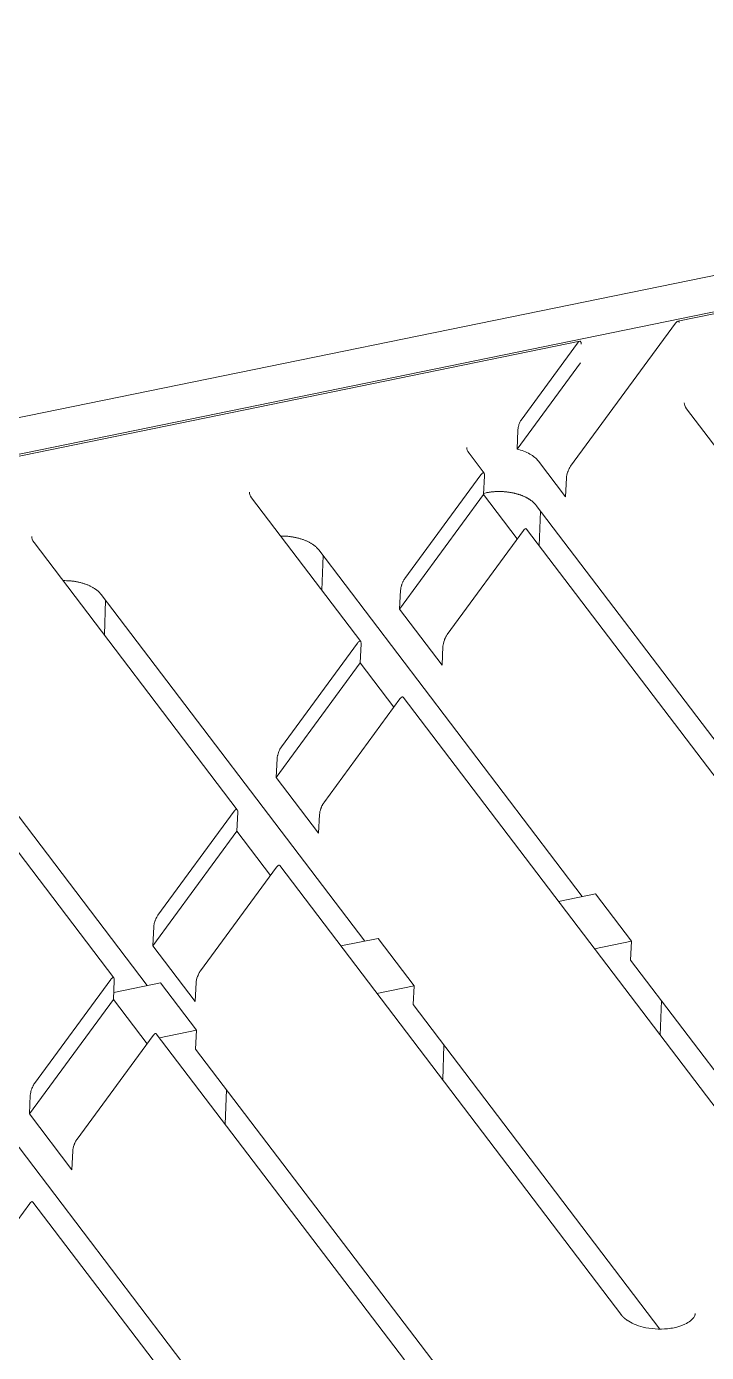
# Model space of a CAD drawing. Header units: millimetres. Extents: x 4267 to 8467, y 166 to 3136.
# Drawn here: x 5020.3 to 5061.4, y 1929.6 to 2009.5 of the extents above; entities that cross this region are included whole.
import ezdxf

# ---------------------------------------------------------------- set-up
doc = ezdxf.new("R2010")
doc.units = ezdxf.units.MM

msp = doc.modelspace()

# ---------------------------------------------------------------- linework, layer by layer
at = {"linetype": 'Continuous', "lineweight": 5}
for p, q in [((4716.615, 1923.888, 326.374), (5135.162, 2009.535, 326.374)), ((4718.065, 1921.983, 326.374), (5136.612, 2007.63, 326.374)), ((5086.291, 1997.217, 326.374), (5059.651, 1991.766, 326.374)), ((5053.179, 1983.017, 326.374), (5059.516, 1991.648, 326.374)), ((5053.723, 1990.553, 326.374), (4979.604, 1975.386, 326.374)), ((5050.184, 1985.795, 326.374), (5053.591, 1990.436, 326.374)), ((5053.765, 1989.255, 326.374), (5049.94, 1984.045, 326.374)), ((5090.029, 1947.246, 326.374), (5060.171, 1986.48, 326.374)), ((5049.94, 1984.045, 326.374), (5049.997, 1985.186, 326.374)), ((5047.957, 1982.593, 326.374), (5047.043, 1983.794, 326.374)), ((5052.866, 1981.171, 326.374), (5051.231, 1983.319, 326.374)), ((5043.167, 1976.237, 326.374), (5047.764, 1982.498, 326.374)), ((5047.982, 1982.441, 326.374), (5047.925, 1981.3, 326.374)), ((5052.923, 1982.312, 326.374), (5052.866, 1981.171, 326.374)), ((5040.508, 1972.445, 326.374), (5033.916, 1981.107, 326.374)), ((5047.925, 1981.3, 326.374), (5042.853, 1974.391, 326.374)), ((5047.925, 1981.3, 326.374), (5049.958, 1978.629, 326.374)), ((5067.01, 1959.746, 326.374), (5051.098, 1980.654, 326.374)), ((5051.359, 1980.31, 326.374), (5051.287, 1978.217, 326.374)), ((5050.327, 1979.13, 326.374), (5045.73, 1972.869, 326.374)), ((5082.526, 1937.171, 326.374), (5050.518, 1979.228, 326.374)), ((5033.059, 1962.298, 326.374), (5020.788, 1978.421, 326.374)), ((5053.882, 1957.06, 326.374), (5037.97, 1977.967, 326.374)), ((5038.232, 1977.624, 326.374), (5038.16, 1975.531, 326.374)), ((5025.609, 1952.15, 326.374), (5007.66, 1975.735, 326.374)), ((5042.853, 1974.391, 326.374), (5042.911, 1975.532, 326.374)), ((5040.754, 1954.373, 326.374), (5024.843, 1975.281, 326.374)), ((5025.104, 1974.937, 326.374), (5025.032, 1972.844, 326.374)), ((5045.416, 1971.024, 326.374), (5042.853, 1974.391, 326.374)), ((5027.627, 1951.687, 326.374), (5011.715, 1972.595, 326.374)), ((5035.718, 1966.089, 326.374), (5040.314, 1972.35, 326.374)), ((5040.533, 1972.294, 326.374), (5040.476, 1971.153, 326.374)), ((5045.473, 1972.165, 326.374), (5045.416, 1971.024, 326.374)), ((5040.476, 1971.153, 326.374), (5035.404, 1964.244, 326.374)), ((5040.476, 1971.153, 326.374), (5042.509, 1968.481, 326.374)), ((5042.877, 1968.983, 326.374), (5038.281, 1962.722, 326.374)), ((5069.398, 1934.484, 326.374), (5043.069, 1969.08, 326.374)), ((5035.404, 1964.244, 326.374), (5035.461, 1965.385, 326.374)), ((5037.967, 1960.876, 326.374), (5035.404, 1964.244, 326.374)), ((5028.269, 1955.942, 326.374), (5032.865, 1962.203, 326.374)), ((5033.084, 1962.146, 326.374), (5033.027, 1961.005, 326.374)), ((5038.024, 1962.017, 326.374), (5037.967, 1960.876, 326.374)), ((5033.027, 1961.005, 326.374), (5027.955, 1954.096, 326.374)), ((5033.027, 1961.005, 326.374), (5035.06, 1958.334, 326.374)), ((5035.428, 1958.835, 326.374), (5030.832, 1952.574, 326.374)), ((5056.27, 1931.798, 326.374), (5035.619, 1958.933, 326.374)), ((5052.441, 1956.765, 326.374), (5054.681, 1957.223, 326.374)), ((5054.681, 1957.223, 326.374), (5056.856, 1954.366, 326.374)), ((5027.955, 1954.096, 326.374), (5028.012, 1955.238, 326.374)), ((5039.314, 1954.079, 326.374), (5041.553, 1954.537, 326.374)), ((5041.553, 1954.537, 326.374), (5043.728, 1951.679, 326.374)), ((5030.518, 1950.729, 326.374), (5027.955, 1954.096, 326.374)), ((5056.856, 1954.366, 326.374), (5054.616, 1953.907, 326.374)), ((5056.799, 1953.227, 326.374), (5056.856, 1954.366, 326.374)), ((5071.69, 1933.661, 326.374), (5056.799, 1953.227, 326.374)), ((5020.819, 1945.794, 326.374), (5025.416, 1952.055, 326.374)), ((5025.635, 1951.999, 326.374), (5025.578, 1950.858, 326.374)), ((5025.598, 1951.272, 326.374), (5028.426, 1951.851, 326.374)), ((5028.426, 1951.851, 326.374), (5030.601, 1948.993, 326.374)), ((5030.575, 1951.87, 326.374), (5030.518, 1950.729, 326.374)), ((5043.728, 1951.679, 326.374), (5041.489, 1951.221, 326.374)), ((5043.671, 1950.541, 326.374), (5043.728, 1951.679, 326.374)), ((5025.578, 1950.858, 326.374), (5020.506, 1943.949, 326.374)), ((5025.578, 1950.858, 326.374), (5027.611, 1948.186, 326.374)), ((5058.562, 1930.974, 326.374), (5043.671, 1950.541, 326.374)), ((5058.584, 1948.693, 326.374), (5058.656, 1950.787, 326.374)), ((5030.601, 1948.993, 326.374), (5028.361, 1948.535, 326.374)), ((5030.544, 1947.855, 326.374), (5030.601, 1948.993, 326.374)), ((5027.979, 1948.688, 326.374), (5023.382, 1942.427, 326.374)), ((5043.143, 1929.112, 326.374), (5028.17, 1948.785, 326.374)), ((5045.435, 1928.288, 326.374), (5030.544, 1947.855, 326.374)), ((5045.457, 1946.007, 326.374), (5045.529, 1948.1, 326.374)), ((5032.307, 1925.602, 326.374), (5017.416, 1945.168, 326.374)), ((5020.506, 1943.949, 326.374), (5020.563, 1945.09, 326.374)), ((5032.329, 1943.321, 326.374), (5032.401, 1945.414, 326.374)), ((5023.069, 1940.581, 326.374), (5020.506, 1943.949, 326.374)), ((5023.126, 1941.722, 326.374), (5023.069, 1940.581, 326.374)), ((5020.529, 1938.54, 326.374), (5015.933, 1932.279, 326.374)), ((5030.015, 1926.426, 326.374), (5020.721, 1938.638, 326.374))]:
    msp.add_line(p, q, dxfattribs=at)
for points in [[(5051.098, 1980.654), (5051.07, 1980.689, 0.00997), (5051.039, 1980.725, 0.009256), (5051.006, 1980.76, 0.008821), (5050.971, 1980.796, 0.00873), (5050.934, 1980.831, 0.008497), (5050.894, 1980.866, 0.008253), (5050.852, 1980.901, 0.007983), (5050.808, 1980.935, 0.007784), (5050.761, 1980.969, 0.007542), (5050.712, 1981.002, 0.007346), (5050.661, 1981.035, 0.00712), (5050.608, 1981.067, 0.006939), (5050.552, 1981.099, 0.006735), (5050.494, 1981.129, 0.006569), (5050.435, 1981.159, 0.006386), (5050.373, 1981.188, 0.006236), (5050.309, 1981.215, 0.006073), (5050.243, 1981.242, 0.005939), (5050.176, 1981.268, 0.005797), (5050.107, 1981.292, 0.005677), (5050.037, 1981.315, 0.005554), (5049.965, 1981.337, 0.005449), (5049.892, 1981.357, 0.005344), (5049.818, 1981.376, 0.005252), (5049.743, 1981.394, 0.005164), (5049.667, 1981.41, 0.005085), (5049.59, 1981.425, 0.005012), (5049.513, 1981.438, 0.004944), (5049.435, 1981.45, 0.004886), (5049.357, 1981.46, 0.00483), (5049.279, 1981.469, 0.004785), (5049.201, 1981.476, 0.004736), (5049.124, 1981.482, 0.004707), (5049.046, 1981.486, 0.004676), (5048.969, 1981.489, 0.004647), (5048.892, 1981.49, 0.004594), (5048.816, 1981.49, 0.004618), (5048.741, 1981.489, 0.004677), (5048.667, 1981.486, 0.004565), (5048.594, 1981.482, 0.004282), (5048.522, 1981.476, 0.00468), (5048.451, 1981.47, 0.005508), (5048.379, 1981.461, 0.004301), (5048.313, 1981.453, 0.00163), (5048.254, 1981.445, 0.005907), (5048.18, 1981.432, 0.010383), (5048.071, 1981.409, 0.005279), (5047.929, 1981.377, 0.002885)], [(5037.97, 1977.968), (5037.935, 1978.012, 0.012487), (5037.896, 1978.056, 0.011399), (5037.854, 1978.1, 0.010734), (5037.808, 1978.144, 0.010589), (5037.758, 1978.187, 0.010234), (5037.705, 1978.23, 0.009866), (5037.648, 1978.273, 0.009467), (5037.588, 1978.314, 0.009175), (5037.524, 1978.355, 0.008829), (5037.457, 1978.394, 0.008551), (5037.386, 1978.433, 0.00824), (5037.313, 1978.47, 0.00799), (5037.236, 1978.506, 0.007726), (5037.156, 1978.54, 0.007521), (5037.073, 1978.572, 0.007275), (5036.988, 1978.603, 0.007048), (5036.901, 1978.631, 0.006912), (5036.811, 1978.658, 0.006872), (5036.72, 1978.683, 0.006537), (5036.627, 1978.705, 0.00602), (5036.534, 1978.725, 0.00646), (5036.437, 1978.743, 0.007463), (5036.338, 1978.759, 0.005681), (5036.244, 1978.772, 0.002193), (5036.159, 1978.783, 0.00766), (5036.051, 1978.792, 0.012901), (5035.885, 1978.799, 0.006433), (5035.669, 1978.804, 0.00346)], [(5024.843, 1975.281), (5024.807, 1975.325, 0.012487), (5024.768, 1975.37, 0.011399), (5024.726, 1975.414, 0.010734), (5024.68, 1975.458, 0.010589), (5024.631, 1975.501, 0.010234), (5024.577, 1975.544, 0.009866), (5024.521, 1975.586, 0.009467), (5024.46, 1975.628, 0.009175), (5024.397, 1975.668, 0.008829), (5024.329, 1975.708, 0.008551), (5024.259, 1975.747, 0.00824), (5024.185, 1975.784, 0.00799), (5024.108, 1975.819, 0.007726), (5024.028, 1975.853, 0.007521), (5023.946, 1975.886, 0.007275), (5023.861, 1975.916, 0.007048), (5023.773, 1975.945, 0.006912), (5023.684, 1975.972, 0.006872), (5023.592, 1975.996, 0.006537), (5023.499, 1976.019, 0.00602), (5023.406, 1976.039, 0.00646), (5023.31, 1976.057, 0.007463), (5023.211, 1976.073, 0.005681), (5023.117, 1976.086, 0.002193), (5023.032, 1976.097, 0.00766), (5022.923, 1976.106, 0.012901), (5022.757, 1976.112, 0.006433), (5022.541, 1976.117, 0.00346)], [(5056.217, 1931.851), (5056.223, 1931.843, 0.002117), (5056.229, 1931.835, 0.002056), (5056.236, 1931.827, 0.00203), (5056.242, 1931.818, 0.002044), (5056.249, 1931.81, 0.002042), (5056.256, 1931.802, 0.002038), (5056.263, 1931.794, 0.002029), (5056.27, 1931.785, 0.002029), (5056.277, 1931.777, 0.002022), (5056.285, 1931.769, 0.00202), (5056.292, 1931.76, 0.002012), (5056.3, 1931.752, 0.002011), (5056.308, 1931.744, 0.002003), (5056.316, 1931.735, 0.002001), (5056.324, 1931.727, 0.001993), (5056.333, 1931.718, 0.001991), (5056.341, 1931.709, 0.001983), (5056.35, 1931.701, 0.00198), (5056.359, 1931.692, 0.001972), (5056.368, 1931.684, 0.00197), (5056.377, 1931.675, 0.001961), (5056.386, 1931.666, 0.001958), (5056.396, 1931.658, 0.001951), (5056.405, 1931.649, 0.001952), (5056.415, 1931.64, 0.001938), (5056.425, 1931.632, 0.001922), (5056.436, 1931.623, 0.001932), (5056.446, 1931.614, 0.001972), (5056.457, 1931.605, 0.001901), (5056.467, 1931.597, 0.001762), (5056.478, 1931.588, 0.001955), (5056.489, 1931.579, 0.002348), (5056.501, 1931.57, 0.001739), (5056.512, 1931.561, 0.000529), (5056.522, 1931.553, 0.002506), (5056.536, 1931.544, 0.004283), (5056.557, 1931.528, 0.002026), (5056.586, 1931.508, 0.001048)]]:
    msp.add_lwpolyline(points, format="xyb", dxfattribs=at)
for points, knots in [([(5059.516, 1991.648, 326.374), (5059.538, 1991.679, 326.374), (5059.56, 1991.704, 326.374), (5059.588, 1991.729, 326.374), (5059.594, 1991.734, 326.374), (5059.63, 1991.762, 326.374), (5059.656, 1991.771, 326.374), (5059.693, 1991.763, 326.374), (5059.706, 1991.751, 326.374), (5059.719, 1991.727, 326.374), (5059.722, 1991.719, 326.374), (5059.726, 1991.706, 326.374), (5059.728, 1991.699, 326.374), (5059.729, 1991.692, 326.374)], [0, 0, 0, 0, 0.1875, 0.1875, 0.25, 0.25, 0.5, 0.5, 0.6875, 0.6875, 0.75, 0.75, 0.8050392, 0.8050392, 0.8050392, 0.8050392]), ([(5053.81, 1990.386, 326.374), (5053.811, 1990.421, 326.374), (5053.809, 1990.451, 326.374), (5053.803, 1990.485, 326.374), (5053.801, 1990.492, 326.374), (5053.789, 1990.531, 326.374), (5053.773, 1990.549, 326.374), (5053.736, 1990.557, 326.374), (5053.718, 1990.553, 326.374), (5053.691, 1990.538, 326.374), (5053.683, 1990.533, 326.374), (5053.649, 1990.507, 326.374), (5053.621, 1990.477, 326.374), (5053.591, 1990.436, 326.374)], [0, 0, 0, 0, 0.1875, 0.1875, 0.25, 0.25, 0.5, 0.5, 0.6875, 0.6875, 0.75, 0.75, 1, 1, 1, 1]), ([(5049.997, 1985.186, 326.374), (5049.998, 1985.209, 326.374), (5050.001, 1985.241, 326.374), (5050.012, 1985.322, 326.374), (5050.021, 1985.372, 326.374), (5050.049, 1985.489, 326.374), (5050.069, 1985.555, 326.374), (5050.119, 1985.685, 326.374), (5050.15, 1985.749, 326.374), (5050.184, 1985.795, 326.374)], [0, 0, 0, 0, 0.25, 0.25, 0.5, 0.5, 0.75, 0.75, 1, 1, 1, 1]), ([(5051.231, 1983.319, 326.374), (5051.108, 1983.48, 326.374), (5050.935, 1983.624, 326.374), (5050.486, 1983.876, 326.374), (5050.23, 1983.974, 326.374), (5049.94, 1984.045, 326.374)], [0, 0, 0, 0, 0.5, 0.5, 1, 1, 1, 1]), ([(5047.764, 1982.498, 326.374), (5047.784, 1982.525, 326.374), (5047.801, 1982.544, 326.374), (5047.822, 1982.567, 326.374), (5047.829, 1982.573, 326.374), (5047.837, 1982.58, 326.374), (5047.841, 1982.584, 326.374), (5047.846, 1982.587, 326.374), (5047.848, 1982.589, 326.374), (5047.849, 1982.59, 326.374), (5047.849, 1982.59, 326.374), (5047.866, 1982.603, 326.374), (5047.88, 1982.61, 326.374), (5047.899, 1982.616, 326.374), (5047.905, 1982.617, 326.374), (5047.914, 1982.617, 326.374), (5047.916, 1982.617, 326.374), (5047.921, 1982.617, 326.374), (5047.924, 1982.616, 326.374), (5047.969, 1982.604, 326.374), (5047.987, 1982.536, 326.374), (5047.982, 1982.441, 326.374)], [0, 0, 0, 0, 0.125, 0.125, 0.1875, 0.1875, 0.21875, 0.234375, 0.242188, 0.242188, 0.25, 0.25, 0.375, 0.375, 0.4375, 0.4375, 0.46875, 0.46875, 0.5, 0.5, 1, 1, 1, 1]), ([(5053.179, 1983.017, 326.374), (5053.16, 1982.989, 326.374), (5053.142, 1982.962, 326.374), (5053.12, 1982.925, 326.374), (5053.113, 1982.913, 326.374), (5053.104, 1982.896, 326.374), (5053.099, 1982.888, 326.374), (5053.095, 1982.879, 326.374), (5053.093, 1982.875, 326.374), (5053.092, 1982.873, 326.374), (5053.092, 1982.873, 326.374), (5053.073, 1982.838, 326.374), (5053.058, 1982.804, 326.374), (5053.036, 1982.755, 326.374), (5053.03, 1982.739, 326.374), (5053.02, 1982.715, 326.374), (5053.017, 1982.707, 326.374), (5053.011, 1982.692, 326.374), (5053.009, 1982.685, 326.374), (5052.956, 1982.539, 326.374), (5052.927, 1982.407, 326.374), (5052.923, 1982.312, 326.374)], [0, 0, 0, 0, 0.125, 0.125, 0.1875, 0.1875, 0.21875, 0.234375, 0.242188, 0.242188, 0.25, 0.25, 0.375, 0.375, 0.4375, 0.4375, 0.46875, 0.46875, 0.5, 0.5, 1, 1, 1, 1]), ([(5050.518, 1979.228, 326.374), (5050.518, 1979.228, 326.374), (5050.517, 1979.229, 326.374), (5050.513, 1979.234, 326.374), (5050.507, 1979.24, 326.374), (5050.499, 1979.244, 326.374), (5050.494, 1979.246, 326.374), (5050.491, 1979.247, 326.374), (5050.48, 1979.25, 326.374), (5050.469, 1979.25, 326.374), (5050.45, 1979.244, 326.374), (5050.443, 1979.241, 326.374), (5050.432, 1979.236, 326.374), (5050.426, 1979.232, 326.374), (5050.42, 1979.228, 326.374), (5050.417, 1979.226, 326.374), (5050.415, 1979.224, 326.374), (5050.413, 1979.223, 326.374), (5050.395, 1979.209, 326.374), (5050.366, 1979.184, 326.374), (5050.326, 1979.13, 326.374)], [0.3658305, 0.3658305, 0.3658305, 0.3658305, 0.375, 0.375, 0.4375, 0.46875, 0.46875, 0.5, 0.5, 0.625, 0.625, 0.6875, 0.6875, 0.71875, 0.734375, 0.7421875, 0.7421875, 0.75, 0.75, 1, 1, 1, 1]), ([(5042.911, 1975.532, 326.374), (5042.913, 1975.579, 326.374), (5042.921, 1975.636, 326.374), (5042.941, 1975.729, 326.374), (5042.95, 1975.761, 326.374), (5042.965, 1975.811, 326.374), (5042.973, 1975.836, 326.374), (5042.981, 1975.862, 326.374), (5042.987, 1975.879, 326.374), (5042.991, 1975.889, 326.374), (5043.005, 1975.927, 326.374), (5043.017, 1975.959, 326.374), (5043.038, 1976.008, 326.374), (5043.046, 1976.024, 326.374), (5043.058, 1976.049, 326.374), (5043.064, 1976.062, 326.374), (5043.071, 1976.076, 326.374), (5043.074, 1976.082, 326.374), (5043.076, 1976.087, 326.374), (5043.078, 1976.09, 326.374), (5043.098, 1976.128, 326.374), (5043.128, 1976.183, 326.374), (5043.167, 1976.237, 326.374)], [0, 0, 0, 0, 0.25, 0.25, 0.375, 0.375, 0.4375, 0.46875, 0.46875, 0.5, 0.5, 0.625, 0.625, 0.6875, 0.6875, 0.71875, 0.734375, 0.742188, 0.742188, 0.75, 0.75, 1, 1, 1, 1]), ([(5040.314, 1972.35, 326.374), (5040.334, 1972.377, 326.374), (5040.351, 1972.397, 326.374), (5040.373, 1972.419, 326.374), (5040.379, 1972.425, 326.374), (5040.388, 1972.433, 326.374), (5040.392, 1972.436, 326.374), (5040.396, 1972.44, 326.374), (5040.398, 1972.441, 326.374), (5040.399, 1972.442, 326.374), (5040.4, 1972.442, 326.374), (5040.417, 1972.455, 326.374), (5040.431, 1972.463, 326.374), (5040.45, 1972.468, 326.374), (5040.456, 1972.469, 326.374), (5040.464, 1972.47, 326.374), (5040.467, 1972.47, 326.374), (5040.472, 1972.469, 326.374), (5040.474, 1972.469, 326.374), (5040.52, 1972.457, 326.374), (5040.538, 1972.388, 326.374), (5040.533, 1972.294, 326.374)], [0, 0, 0, 0, 0.125, 0.125, 0.1875, 0.1875, 0.21875, 0.234375, 0.242188, 0.242188, 0.25, 0.25, 0.375, 0.375, 0.4375, 0.4375, 0.46875, 0.46875, 0.5, 0.5, 1, 1, 1, 1]), ([(5045.73, 1972.869, 326.374), (5045.71, 1972.842, 326.374), (5045.693, 1972.815, 326.374), (5045.67, 1972.777, 326.374), (5045.664, 1972.765, 326.374), (5045.655, 1972.748, 326.374), (5045.65, 1972.74, 326.374), (5045.646, 1972.732, 326.374), (5045.644, 1972.728, 326.374), (5045.643, 1972.726, 326.374), (5045.642, 1972.725, 326.374), (5045.624, 1972.69, 326.374), (5045.608, 1972.657, 326.374), (5045.587, 1972.607, 326.374), (5045.58, 1972.591, 326.374), (5045.571, 1972.567, 326.374), (5045.568, 1972.56, 326.374), (5045.562, 1972.544, 326.374), (5045.56, 1972.537, 326.374), (5045.506, 1972.391, 326.374), (5045.478, 1972.259, 326.374), (5045.473, 1972.165, 326.374)], [0, 0, 0, 0, 0.125, 0.125, 0.1875, 0.1875, 0.21875, 0.234375, 0.242188, 0.242188, 0.25, 0.25, 0.375, 0.375, 0.4375, 0.4375, 0.46875, 0.46875, 0.5, 0.5, 1, 1, 1, 1]), ([(5043.069, 1969.08, 326.374), (5043.069, 1969.08, 326.374), (5043.068, 1969.081, 326.374), (5043.064, 1969.087, 326.374), (5043.057, 1969.092, 326.374), (5043.05, 1969.097, 326.374), (5043.045, 1969.099, 326.374), (5043.042, 1969.1, 326.374), (5043.03, 1969.103, 326.374), (5043.019, 1969.103, 326.374), (5043, 1969.097, 326.374), (5042.994, 1969.094, 326.374), (5042.983, 1969.088, 326.374), (5042.977, 1969.085, 326.374), (5042.97, 1969.08, 326.374), (5042.967, 1969.078, 326.374), (5042.965, 1969.077, 326.374), (5042.964, 1969.076, 326.374), (5042.945, 1969.062, 326.374), (5042.917, 1969.037, 326.374), (5042.877, 1968.983, 326.374)], [0.3658306, 0.3658306, 0.3658306, 0.3658306, 0.375, 0.375, 0.4375, 0.46875, 0.46875, 0.5, 0.5, 0.625, 0.625, 0.6875, 0.6875, 0.71875, 0.734375, 0.7421875, 0.7421875, 0.75, 0.75, 1, 1, 1, 1]), ([(5035.461, 1965.385, 326.374), (5035.464, 1965.433, 326.374), (5035.472, 1965.488, 326.374), (5035.488, 1965.563, 326.374), (5035.493, 1965.581, 326.374), (5035.51, 1965.647, 326.374), (5035.526, 1965.697, 326.374), (5035.569, 1965.817, 326.374), (5035.598, 1965.883, 326.374), (5035.637, 1965.958, 326.374), (5035.644, 1965.971, 326.374), (5035.673, 1966.023, 326.374), (5035.695, 1966.058, 326.374), (5035.718, 1966.089, 326.374)], [0, 0, 0, 0, 0.25, 0.25, 0.3125, 0.3125, 0.5, 0.5, 0.75, 0.75, 0.8125, 0.8125, 1, 1, 1, 1]), ([(5038.281, 1962.722, 326.374), (5038.261, 1962.695, 326.374), (5038.243, 1962.667, 326.374), (5038.221, 1962.63, 326.374), (5038.214, 1962.618, 326.374), (5038.205, 1962.601, 326.374), (5038.201, 1962.593, 326.374), (5038.196, 1962.584, 326.374), (5038.195, 1962.58, 326.374), (5038.193, 1962.578, 326.374), (5038.193, 1962.578, 326.374), (5038.175, 1962.543, 326.374), (5038.159, 1962.509, 326.374), (5038.138, 1962.46, 326.374), (5038.131, 1962.444, 326.374), (5038.122, 1962.42, 326.374), (5038.119, 1962.412, 326.374), (5038.113, 1962.396, 326.374), (5038.11, 1962.39, 326.374), (5038.057, 1962.244, 326.374), (5038.029, 1962.111, 326.374), (5038.024, 1962.017, 326.374)], [0, 0, 0, 0, 0.125, 0.125, 0.1875, 0.1875, 0.21875, 0.234375, 0.242188, 0.242188, 0.25, 0.25, 0.375, 0.375, 0.4375, 0.4375, 0.46875, 0.46875, 0.5, 0.5, 1, 1, 1, 1]), ([(5032.865, 1962.203, 326.374), (5032.885, 1962.23, 326.374), (5032.902, 1962.25, 326.374), (5032.924, 1962.272, 326.374), (5032.93, 1962.278, 326.374), (5032.939, 1962.285, 326.374), (5032.943, 1962.289, 326.374), (5032.947, 1962.292, 326.374), (5032.949, 1962.294, 326.374), (5032.95, 1962.295, 326.374), (5032.95, 1962.295, 326.374), (5032.967, 1962.307, 326.374), (5032.982, 1962.315, 326.374), (5033.001, 1962.321, 326.374), (5033.007, 1962.322, 326.374), (5033.015, 1962.322, 326.374), (5033.018, 1962.322, 326.374), (5033.023, 1962.322, 326.374), (5033.025, 1962.321, 326.374), (5033.07, 1962.31, 326.374), (5033.089, 1962.241, 326.374), (5033.084, 1962.146, 326.374)], [0, 0, 0, 0, 0.125, 0.125, 0.1875, 0.1875, 0.21875, 0.234375, 0.242188, 0.242188, 0.25, 0.25, 0.375, 0.375, 0.4375, 0.4375, 0.46875, 0.46875, 0.5, 0.5, 1, 1, 1, 1]), ([(5035.619, 1958.933, 326.374), (5035.619, 1958.933, 326.374), (5035.619, 1958.934, 326.374), (5035.614, 1958.939, 326.374), (5035.608, 1958.945, 326.374), (5035.601, 1958.949, 326.374), (5035.596, 1958.951, 326.374), (5035.593, 1958.952, 326.374), (5035.581, 1958.955, 326.374), (5035.57, 1958.955, 326.374), (5035.551, 1958.949, 326.374), (5035.544, 1958.947, 326.374), (5035.533, 1958.941, 326.374), (5035.528, 1958.937, 326.374), (5035.521, 1958.933, 326.374), (5035.518, 1958.931, 326.374), (5035.516, 1958.929, 326.374), (5035.515, 1958.928, 326.374), (5035.496, 1958.914, 326.374), (5035.468, 1958.89, 326.374), (5035.428, 1958.835, 326.374)], [0.3658311, 0.3658311, 0.3658311, 0.3658311, 0.375, 0.375, 0.4375, 0.46875, 0.46875, 0.5, 0.5, 0.625, 0.625, 0.6875, 0.6875, 0.71875, 0.734375, 0.7421875, 0.7421875, 0.75, 0.75, 1, 1, 1, 1]), ([(5028.012, 1955.238, 326.374), (5028.014, 1955.285, 326.374), (5028.022, 1955.341, 326.374), (5028.043, 1955.434, 326.374), (5028.051, 1955.466, 326.374), (5028.066, 1955.516, 326.374), (5028.074, 1955.541, 326.374), (5028.083, 1955.567, 326.374), (5028.089, 1955.584, 326.374), (5028.092, 1955.594, 326.374), (5028.106, 1955.632, 326.374), (5028.119, 1955.664, 326.374), (5028.14, 1955.713, 326.374), (5028.147, 1955.729, 326.374), (5028.159, 1955.754, 326.374), (5028.165, 1955.767, 326.374), (5028.172, 1955.781, 326.374), (5028.176, 1955.788, 326.374), (5028.178, 1955.792, 326.374), (5028.179, 1955.795, 326.374), (5028.199, 1955.833, 326.374), (5028.229, 1955.888, 326.374), (5028.269, 1955.942, 326.374)], [0, 0, 0, 0, 0.25, 0.25, 0.375, 0.375, 0.4375, 0.46875, 0.46875, 0.5, 0.5, 0.625, 0.625, 0.6875, 0.6875, 0.71875, 0.734375, 0.742188, 0.742188, 0.75, 0.75, 1, 1, 1, 1]), ([(5025.416, 1952.055, 326.374), (5025.436, 1952.083, 326.374), (5025.453, 1952.102, 326.374), (5025.474, 1952.124, 326.374), (5025.481, 1952.13, 326.374), (5025.49, 1952.138, 326.374), (5025.494, 1952.141, 326.374), (5025.498, 1952.145, 326.374), (5025.5, 1952.146, 326.374), (5025.501, 1952.147, 326.374), (5025.501, 1952.147, 326.374), (5025.518, 1952.16, 326.374), (5025.533, 1952.167, 326.374), (5025.552, 1952.173, 326.374), (5025.558, 1952.174, 326.374), (5025.566, 1952.175, 326.374), (5025.568, 1952.175, 326.374), (5025.574, 1952.174, 326.374), (5025.576, 1952.174, 326.374), (5025.621, 1952.162, 326.374), (5025.639, 1952.093, 326.374), (5025.635, 1951.999, 326.374)], [0, 0, 0, 0, 0.125, 0.125, 0.1875, 0.1875, 0.21875, 0.234375, 0.242188, 0.242188, 0.25, 0.25, 0.375, 0.375, 0.4375, 0.4375, 0.46875, 0.46875, 0.5, 0.5, 1, 1, 1, 1]), ([(5030.831, 1952.574, 326.374), (5030.812, 1952.547, 326.374), (5030.794, 1952.52, 326.374), (5030.772, 1952.482, 326.374), (5030.765, 1952.47, 326.374), (5030.756, 1952.453, 326.374), (5030.752, 1952.445, 326.374), (5030.747, 1952.437, 326.374), (5030.745, 1952.433, 326.374), (5030.744, 1952.431, 326.374), (5030.744, 1952.43, 326.374), (5030.726, 1952.395, 326.374), (5030.71, 1952.362, 326.374), (5030.689, 1952.312, 326.374), (5030.682, 1952.296, 326.374), (5030.673, 1952.272, 326.374), (5030.669, 1952.265, 326.374), (5030.664, 1952.249, 326.374), (5030.661, 1952.242, 326.374), (5030.608, 1952.096, 326.374), (5030.58, 1951.964, 326.374), (5030.575, 1951.87, 326.374)], [0, 0, 0, 0, 0.125, 0.125, 0.1875, 0.1875, 0.21875, 0.234375, 0.242188, 0.242188, 0.25, 0.25, 0.375, 0.375, 0.4375, 0.4375, 0.46875, 0.46875, 0.5, 0.5, 1, 1, 1, 1]), ([(5028.17, 1948.785, 326.374), (5028.17, 1948.785, 326.374), (5028.17, 1948.786, 326.374), (5028.165, 1948.792, 326.374), (5028.159, 1948.798, 326.374), (5028.152, 1948.802, 326.374), (5028.147, 1948.804, 326.374), (5028.144, 1948.805, 326.374), (5028.132, 1948.808, 326.374), (5028.121, 1948.808, 326.374), (5028.102, 1948.802, 326.374), (5028.095, 1948.799, 326.374), (5028.084, 1948.793, 326.374), (5028.079, 1948.79, 326.374), (5028.072, 1948.785, 326.374), (5028.069, 1948.783, 326.374), (5028.067, 1948.782, 326.374), (5028.065, 1948.781, 326.374), (5028.047, 1948.767, 326.374), (5028.019, 1948.742, 326.374), (5027.979, 1948.688, 326.374)], [0.3658312, 0.3658312, 0.3658312, 0.3658312, 0.375, 0.375, 0.4375, 0.46875, 0.46875, 0.5, 0.5, 0.625, 0.625, 0.6875, 0.6875, 0.71875, 0.734375, 0.7421875, 0.7421875, 0.75, 0.75, 1, 1, 1, 1]), ([(5020.563, 1945.09, 326.374), (5020.565, 1945.139, 326.374), (5020.573, 1945.193, 326.374), (5020.59, 1945.268, 326.374), (5020.594, 1945.286, 326.374), (5020.611, 1945.352, 326.374), (5020.627, 1945.403, 326.374), (5020.671, 1945.522, 326.374), (5020.699, 1945.588, 326.374), (5020.739, 1945.663, 326.374), (5020.745, 1945.676, 326.374), (5020.775, 1945.728, 326.374), (5020.797, 1945.763, 326.374), (5020.819, 1945.794, 326.374)], [0, 0, 0, 0, 0.25, 0.25, 0.3125, 0.3125, 0.5, 0.5, 0.75, 0.75, 0.8125, 0.8125, 1, 1, 1, 1]), ([(5023.382, 1942.427, 326.374), (5023.363, 1942.4, 326.374), (5023.345, 1942.372, 326.374), (5023.323, 1942.335, 326.374), (5023.316, 1942.323, 326.374), (5023.307, 1942.306, 326.374), (5023.303, 1942.298, 326.374), (5023.298, 1942.289, 326.374), (5023.296, 1942.285, 326.374), (5023.295, 1942.283, 326.374), (5023.295, 1942.283, 326.374), (5023.276, 1942.248, 326.374), (5023.261, 1942.214, 326.374), (5023.239, 1942.165, 326.374), (5023.233, 1942.149, 326.374), (5023.223, 1942.125, 326.374), (5023.22, 1942.117, 326.374), (5023.214, 1942.102, 326.374), (5023.212, 1942.095, 326.374), (5023.159, 1941.949, 326.374), (5023.13, 1941.817, 326.374), (5023.126, 1941.722, 326.374)], [0, 0, 0, 0, 0.125, 0.125, 0.1875, 0.1875, 0.21875, 0.234375, 0.242188, 0.242188, 0.25, 0.25, 0.375, 0.375, 0.4375, 0.4375, 0.46875, 0.46875, 0.5, 0.5, 1, 1, 1, 1]), ([(5020.721, 1938.638, 326.374), (5020.721, 1938.638, 326.374), (5020.72, 1938.639, 326.374), (5020.716, 1938.644, 326.374), (5020.709, 1938.65, 326.374), (5020.702, 1938.654, 326.374), (5020.697, 1938.656, 326.374), (5020.694, 1938.657, 326.374), (5020.683, 1938.66, 326.374), (5020.672, 1938.66, 326.374), (5020.653, 1938.654, 326.374), (5020.646, 1938.652, 326.374), (5020.635, 1938.646, 326.374), (5020.629, 1938.642, 326.374), (5020.623, 1938.638, 326.374), (5020.62, 1938.636, 326.374), (5020.618, 1938.634, 326.374), (5020.616, 1938.633, 326.374), (5020.598, 1938.619, 326.374), (5020.569, 1938.594, 326.374), (5020.529, 1938.54, 326.374)], [0.3658313, 0.3658313, 0.3658313, 0.3658313, 0.375, 0.375, 0.4375, 0.46875, 0.46875, 0.5, 0.5, 0.625, 0.625, 0.6875, 0.6875, 0.71875, 0.734375, 0.7421875, 0.7421875, 0.75, 0.75, 1, 1, 1, 1]), ([(5059.417, 1931.055, 326.374), (5059.29, 1931.029, 326.374), (5058.687, 1930.937, 326.374), (5057.575, 1931.012, 326.374), (5056.828, 1931.343, 326.374), (5056.586, 1931.508, 326.374)], [0.4156782, 0.4156782, 0.4156782, 0.4156782, 0.4793235, 0.7064299, 0.8936242, 0.8936242, 0.8936242, 0.8936242]), ([(5060.702, 1931.922, 326.374), (5060.702, 1931.921, 326.374), (5060.702, 1931.919, 326.374), (5060.702, 1931.916, 326.374), (5060.701, 1931.912, 326.374), (5060.701, 1931.907, 326.374), (5060.7, 1931.898, 326.374), (5060.699, 1931.886, 326.374), (5060.694, 1931.859, 326.374), (5060.687, 1931.831, 326.374), (5060.669, 1931.778, 326.374), (5060.639, 1931.716, 326.374), (5060.561, 1931.604, 326.374), (5060.404, 1931.45, 326.374), (5060.04, 1931.227, 326.374), (5059.659, 1931.105, 326.374), (5059.417, 1931.055, 326.374)], [0, 0, 0, 0, 0.0014058, 0.002815, 0.0045808, 0.0081288, 0.009911, 0.0188933, 0.0280127, 0.0512958, 0.0632609, 0.1061413, 0.138156, 0.2060903, 0.2933814, 0.4156782, 0.4156782, 0.4156782, 0.4156782])]:
    msp.add_open_spline(points, degree=3, knots=knots, dxfattribs=at)
for points in [[(5060.171, 1986.48, 326.374), (5060.064, 1986.621, 326.374), (5060.035, 1986.735, 326.374), (5060.039, 1986.832, 326.374)], [(5047.043, 1983.794, 326.374), (5046.937, 1983.935, 326.374), (5046.907, 1984.048, 326.374), (5046.912, 1984.146, 326.374)], [(5033.916, 1981.107, 326.374), (5033.809, 1981.248, 326.374), (5033.78, 1981.362, 326.374), (5033.784, 1981.459, 326.374)], [(5020.788, 1978.421, 326.374), (5020.682, 1978.562, 326.374), (5020.652, 1978.676, 326.374), (5020.657, 1978.773, 326.374)]]:
    msp.add_open_spline(points, degree=3, dxfattribs=at)

doc.saveas('drawing.dxf')
